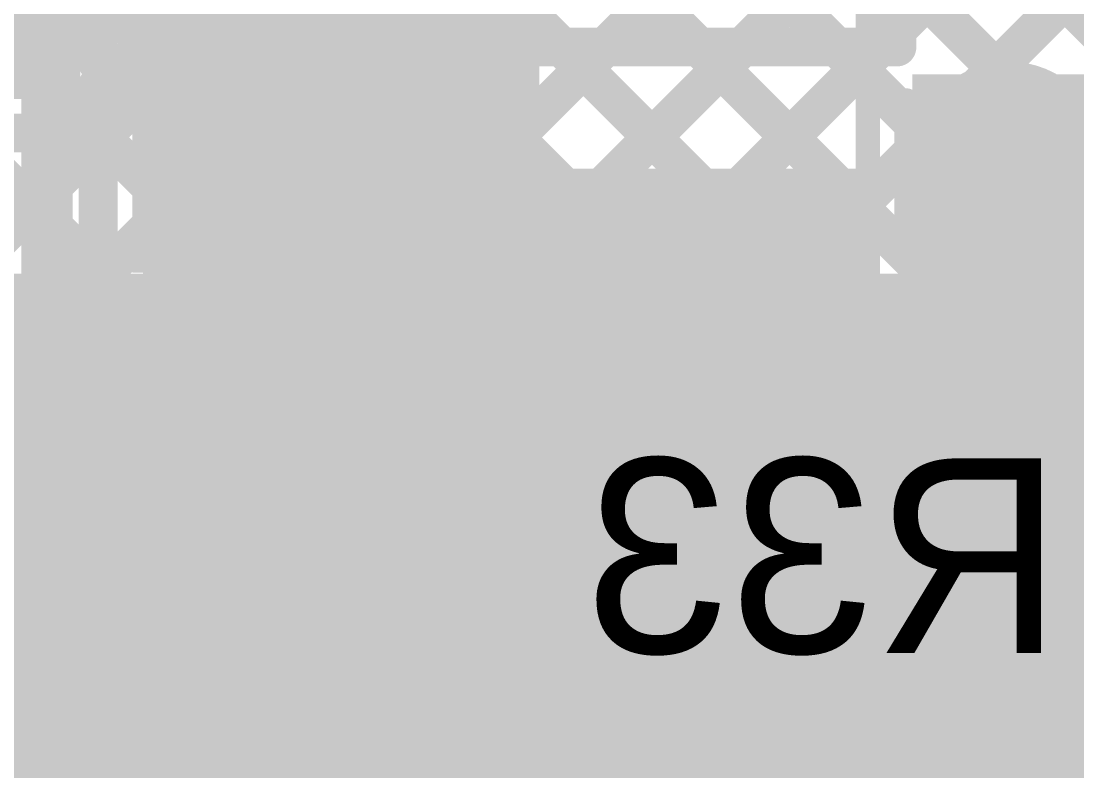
# Model space of a CAD drawing. Header units: millimetres. Extents: x 3.06 to 5.82, y 1.29 to 3.84.
# Drawn here: x 3.915 to 4.132, y 3.1508 to 3.3049 of the extents above; entities that cross this region are included whole.
import ezdxf

# ---------------------------------------------------------------- set-up
doc = ezdxf.new("R2010")
doc.units = ezdxf.units.MM
doc.header["$MEASUREMENT"] = 0
for name, color, linetype in [('BottomLayer', 5, 'Continuous'), ('BottomOverlay', 54, 'Continuous'), ('BottomPaste', 16, 'Continuous'), ('BottomSolder', 6, 'Continuous'), ('MultiLayer', 9, 'Continuous'), ('TopLayer', 1, 'Continuous'), ('TopOverlay', 2, 'Continuous'), ('TopPaste', 8, 'Continuous'), ('TopSolder', 216, 'Continuous'), ('ViaHoleLayer', 16, 'Continuous')]:
    doc.layers.add(name, color=color, linetype=linetype)

# ---------------------------------------------------------------- blocks, each defined once
blk = doc.blocks.new('LM393DT_3')
at = {"layer": 'TopLayer'}
for points in [[(0.07579, 0.03681), (0.07579, 0.01319), (0.13681, 0.03681), (0.13681, 0.01319)], [(0.07579, -0.01319), (0.07579, -0.03681), (0.13681, -0.01319), (0.13681, -0.03681)], [(0.07579, -0.06319), (0.07579, -0.08681), (0.13681, -0.06319), (0.13681, -0.08681)]]:
    blk.add_solid(points, dxfattribs=at)
at = {"layer": 'TopPaste'}
for points in [[(0.07579, 0.03681), (0.07579, 0.01319), (0.13681, 0.03681), (0.13681, 0.01319)], [(0.07579, -0.01319), (0.07579, -0.03681), (0.13681, -0.01319), (0.13681, -0.03681)], [(0.07579, -0.06319), (0.07579, -0.08681), (0.13681, -0.06319), (0.13681, -0.08681)]]:
    blk.add_solid(points, dxfattribs=at)
at = {"layer": 'TopSolder'}
for points in [[(0.07179, 0.09081), (0.07179, 0.05919), (0.14081, 0.09081), (0.14081, 0.05919)], [(0.07179, 0.04081), (0.07179, 0.00919), (0.14081, 0.04081), (0.14081, 0.00919)], [(0.07179, -0.00919), (0.07179, -0.04081), (0.14081, -0.00919), (0.14081, -0.04081)], [(0.07179, -0.05919), (0.07179, -0.09081), (0.14081, -0.05919), (0.14081, -0.09081)]]:
    blk.add_solid(points, dxfattribs=at)
blk = doc.blocks.new('C__0603_22')
at = {"layer": 'TopLayer'}
for points in [[(-0.045, 0.0175), (-0.045, -0.0175), (-0.015, 0.0175), (-0.015, -0.0175)], [(0.015, 0.0175), (0.015, -0.0175), (0.045, 0.0175), (0.045, -0.0175)]]:
    blk.add_solid(points, dxfattribs=at)
at = {"layer": 'TopOverlay', "const_width": 0.005}
for points in [[(-0.018, 0.021), (-0.049, 0.021)], [(-0.049, -0.021), (-0.049, 0.021)], [(0.049, 0.021), (0.018, 0.021)], [(0.049, -0.021), (0.049, 0.021)], [(-0.018, -0.021), (-0.049, -0.021)], [(0.049, -0.021), (0.018, -0.021)]]:
    blk.add_lwpolyline(points, dxfattribs=at)
at = {"layer": 'TopOverlay', "const_width": 0.0025}
for points in [[(-0.05025, 0.021, 1), (-0.04775, 0.021, 1)], [(-0.05025, 0.021, 1), (-0.04775, 0.021, 1)], [(-0.01925, 0.021, 1), (-0.01675, 0.021, 1)], [(0.01675, 0.021, 1), (0.01925, 0.021, 1)], [(0.04775, 0.021, 1), (0.05025, 0.021, 1)], [(0.04775, 0.021, 1), (0.05025, 0.021, 1)], [(-0.05025, -0.021, 1), (-0.04775, -0.021, 1)], [(-0.05025, -0.021, 1), (-0.04775, -0.021, 1)], [(-0.01925, -0.021, 1), (-0.01675, -0.021, 1)], [(0.01675, -0.021, 1), (0.01925, -0.021, 1)], [(0.04775, -0.021, 1), (0.05025, -0.021, 1)], [(0.04775, -0.021, 1), (0.05025, -0.021, 1)]]:
    blk.add_lwpolyline(points, format="xyb", close=True, dxfattribs=at)
at = {"layer": 'TopPaste'}
for points in [[(-0.045, 0.0175), (-0.045, -0.0175), (-0.015, 0.0175), (-0.015, -0.0175)], [(0.015, 0.0175), (0.015, -0.0175), (0.045, 0.0175), (0.045, -0.0175)]]:
    blk.add_solid(points, dxfattribs=at)
at = {"layer": 'TopSolder'}
for points in [[(-0.04736, 0.01986), (-0.04736, -0.01986), (-0.01264, 0.01986), (-0.01264, -0.01986)], [(0.01264, 0.01986), (0.01264, -0.01986), (0.04736, 0.01986), (0.04736, -0.01986)]]:
    blk.add_solid(points, dxfattribs=at)
blk = doc.blocks.new('SOT_23_B_34')
at = {"layer": 'BottomLayer'}
for points in [[(-0.05354, 0.02126), (-0.02126, 0.02126), (-0.05354, 0.05748), (-0.02126, 0.05748)], [(0.02126, 0.02126), (0.05354, 0.02126), (0.02126, 0.05748), (0.05354, 0.05748)], [(-0.01614, -0.05748), (0.01614, -0.05748), (-0.01614, -0.02126), (0.01614, -0.02126)]]:
    blk.add_solid(points, dxfattribs=at)
at = {"layer": 'BottomOverlay'}
for points, const_width in [([(-0.06439, 0.045, 1), (-0.07161, 0.045, 1)], 0.01), ([(-0.07411, 0.045, 1), (-0.06911, 0.045, 1)], 0.005), ([(-0.06689, 0.045, 1), (-0.06189, 0.045, 1)], 0.005), ([(-0.01497, 0.033, 1), (-0.01103, 0.033, 1)], 0.00394), ([(0.01103, 0.033, 1), (0.01497, 0.033, 1)], 0.00394), ([(-0.06497, 0.03, 1), (-0.06103, 0.03, 1)], 0.00394), ([(0.06103, 0.03, 1), (0.06497, 0.03, 1)], 0.00394), ([(-0.06497, -0.034, 1), (-0.06103, -0.034, 1)], 0.00394), ([(-0.06497, -0.034, 1), (-0.06103, -0.034, 1)], 0.00394), ([(-0.02597, -0.034, 1), (-0.02203, -0.034, 1)], 0.00394), ([(0.02203, -0.034, 1), (0.02597, -0.034, 1)], 0.00394), ([(0.06103, -0.034, 1), (0.06497, -0.034, 1)], 0.00394), ([(0.06103, -0.034, 1), (0.06497, -0.034, 1)], 0.00394)]:
    blk.add_lwpolyline(points, format="xyb", close=True, dxfattribs=dict(at, const_width=const_width))
at = {"layer": 'BottomOverlay', "const_width": 0.00787}
for points in [[(-0.013, 0.033), (0.013, 0.033)], [(-0.063, -0.034), (-0.063, 0.03)], [(0.063, -0.034), (0.063, 0.03)], [(-0.063, -0.034), (-0.024, -0.034)], [(0.024, -0.034), (0.063, -0.034)]]:
    blk.add_lwpolyline(points, dxfattribs=at)
at = {"layer": 'BottomPaste'}
for points in [[(-0.05354, 0.02126), (-0.02126, 0.02126), (-0.05354, 0.05748), (-0.02126, 0.05748)], [(0.02126, 0.02126), (0.05354, 0.02126), (0.02126, 0.05748), (0.05354, 0.05748)], [(-0.01614, -0.05748), (0.01614, -0.05748), (-0.01614, -0.02126), (0.01614, -0.02126)]]:
    blk.add_solid(points, dxfattribs=at)
at = {"layer": 'BottomSolder'}
for points in [[(-0.05754, 0.01726), (-0.01726, 0.01726), (-0.05754, 0.06148), (-0.01726, 0.06148)], [(0.01726, 0.01726), (0.05754, 0.01726), (0.01726, 0.06148), (0.05754, 0.06148)], [(-0.02014, -0.06148), (0.02014, -0.06148), (-0.02014, -0.01726), (0.02014, -0.01726)]]:
    blk.add_solid(points, dxfattribs=at)
blk = doc.blocks.new('RES_0805_B_69')
at = {"layer": 'BottomLayer'}
for points in [[(-0.06, -0.025), (-0.02, -0.025), (-0.06, 0.025), (-0.02, 0.025)], [(0.02, -0.025), (0.06, -0.025), (0.02, 0.025), (0.06, 0.025)]]:
    blk.add_solid(points, dxfattribs=at)
at = {"layer": 'BottomOverlay', "const_width": 0.00787}
for points in [[(0.065, 0.03), (-0.065, 0.03)], [(-0.065, -0.03), (-0.065, 0.03)], [(0.065, -0.03), (0.065, 0.03)], [(0.065, -0.03), (-0.065, -0.03)]]:
    blk.add_lwpolyline(points, dxfattribs=at)
at = {"layer": 'BottomOverlay', "const_width": 0.00394}
for points in [[(-0.06697, 0.03, 1), (-0.06303, 0.03, 1)], [(-0.06697, 0.03, 1), (-0.06303, 0.03, 1)], [(0.06303, 0.03, 1), (0.06697, 0.03, 1)], [(0.06303, 0.03, 1), (0.06697, 0.03, 1)], [(-0.06697, -0.03, 1), (-0.06303, -0.03, 1)], [(-0.06697, -0.03, 1), (-0.06303, -0.03, 1)], [(0.06303, -0.03, 1), (0.06697, -0.03, 1)], [(0.06303, -0.03, 1), (0.06697, -0.03, 1)]]:
    blk.add_lwpolyline(points, format="xyb", close=True, dxfattribs=at)
at = {"layer": 'BottomPaste'}
for points in [[(-0.06, -0.025), (-0.02, -0.025), (-0.06, 0.025), (-0.02, 0.025)], [(0.02, -0.025), (0.06, -0.025), (0.02, 0.025), (0.06, 0.025)]]:
    blk.add_solid(points, dxfattribs=at)
at = {"layer": 'BottomSolder'}
for points in [[(-0.064, -0.029), (-0.016, -0.029), (-0.064, 0.029), (-0.016, 0.029)], [(0.016, -0.029), (0.064, -0.029), (0.016, 0.029), (0.064, 0.029)]]:
    blk.add_solid(points, dxfattribs=at)
blk = doc.blocks.new('C__0805_109')
at = {"layer": 'TopLayer'}
for points in [[(-0.06, -0.03), (-0.02, -0.03), (-0.06, 0.03), (-0.02, 0.03)], [(0.02, -0.03), (0.06, -0.03), (0.02, 0.03), (0.06, 0.03)]]:
    blk.add_solid(points, dxfattribs=at)
at = {"layer": 'TopOverlay', "const_width": 0.005}
for points in [[(0.065, 0.035), (-0.065, 0.035)], [(-0.065, -0.035), (-0.065, 0.035)], [(0.065, -0.035), (0.065, 0.035)], [(0.065, -0.035), (-0.065, -0.035)]]:
    blk.add_lwpolyline(points, dxfattribs=at)
at = {"layer": 'TopOverlay', "const_width": 0.0025}
for points in [[(-0.06625, 0.035, 1), (-0.06375, 0.035, 1)], [(-0.06625, 0.035, 1), (-0.06375, 0.035, 1)], [(0.06375, 0.035, 1), (0.06625, 0.035, 1)], [(0.06375, 0.035, 1), (0.06625, 0.035, 1)], [(-0.06625, -0.035, 1), (-0.06375, -0.035, 1)], [(-0.06625, -0.035, 1), (-0.06375, -0.035, 1)], [(0.06375, -0.035, 1), (0.06625, -0.035, 1)], [(0.06375, -0.035, 1), (0.06625, -0.035, 1)]]:
    blk.add_lwpolyline(points, format="xyb", close=True, dxfattribs=at)
at = {"layer": 'TopPaste'}
for points in [[(-0.06, -0.03), (-0.02, -0.03), (-0.06, 0.03), (-0.02, 0.03)], [(0.02, -0.03), (0.06, -0.03), (0.02, 0.03), (0.06, 0.03)]]:
    blk.add_solid(points, dxfattribs=at)
at = {"layer": 'TopSolder'}
for points in [[(-0.064, -0.034), (-0.016, -0.034), (-0.064, 0.034), (-0.016, 0.034)], [(0.016, -0.034), (0.064, -0.034), (0.016, 0.034), (0.064, 0.034)]]:
    blk.add_solid(points, dxfattribs=at)

msp = doc.modelspace()

# ---------------------------------------------------------------- linework, layer by layer
at = {"layer": 'BottomLayer'}
for points, const_width in [([(4.016, 3.25233), (4.151, 3.38733)], 0.008), ([(3.64096, 2.849), (4.151, 3.35904)], 0.008), ([(3.98, 3.284), (3.98, 3.344)], 0.022), ([(4.0889, 3.34987), (4.137, 3.30176)], 0.008), ([(4.07485, 3.33563), (4.49948, 2.911)], 0.008), ([(4.016, 3.28061), (4.06473, 3.32934)], 0.008), ([(4.0564, 3.3258), (4.47119, 2.911)], 0.008), ([(3.92314, 3.28189), (3.92314, 3.32371)], 0.008), ([(3.92314, 3.30089), (3.944, 3.32175)], 0.008), ([(4.03191, 3.322), (4.44291, 2.911)], 0.008), ([(3.92314, 3.31763), (3.944, 3.29677)], 0.008), ([(3.66872, 2.84848), (4.137, 3.31676)], 0.008), ([(3.944, 3.25), (3.944, 3.312)], 0.008), ([(4.016, 3.25), (4.016, 3.312)], 0.008), ([(4.016, 3.30963), (4.41463, 2.911)], 0.008), ([(3.49954, 2.849), (3.944, 3.29346)], 0.008), ([(3.975, 3.279), (3.98, 3.284)], 0.022), ([(3.92314, 3.28935), (3.944, 3.26849)], 0.008), ([(3.69202, 2.84349), (4.137, 3.28847)], 0.008), ([(3.74189, 2.80851), (4.21973, 3.28635)], 0.008), ([(3.71152, 2.83471), (4.15881, 3.282)], 0.008), ([(3.72805, 2.82296), (4.1871, 3.282)], 0.008), ([(3.84575, 3.28189), (4.21664, 2.911)], 0.008), ([(3.86886, 3.28189), (3.92314, 3.28189)], 0.008), ([(3.87403, 3.28189), (4.24492, 2.911)], 0.008), ([(3.90232, 3.28189), (4.2732, 2.911)], 0.008), ([(4.016, 3.28134), (4.38634, 2.911)], 0.008), ([(3.753, 2.79134), (4.23887, 3.27721)], 0.008), ([(3.52782, 2.849), (3.944, 3.26518)], 0.008), ([(3.83999, 3.25936), (4.18835, 2.911)], 0.008), ([(4.01367, 3.25), (4.016, 3.25233)], 0.008), ([(4.016, 3.25306), (4.35806, 2.911)], 0.008), ([(3.55611, 2.849), (3.95711, 3.25)], 0.008), ([(3.58439, 2.849), (3.98539, 3.25)], 0.008), ([(3.61267, 2.849), (4.01367, 3.25)], 0.008), ([(3.944, 3.25), (4.016, 3.25)], 0.008), ([(3.96249, 3.25), (4.30149, 2.911)], 0.008), ([(3.99077, 3.25), (4.32977, 2.911)], 0.008), ([(3.82186, 3.24921), (4.16007, 2.911)], 0.008)]:
    msp.add_lwpolyline(points, dxfattribs=dict(at, const_width=const_width))
for points, const_width in [([(3.92114, 3.30089, 1), (3.92514, 3.30089, 1)], 0.004), ([(3.942, 3.29677, 1), (3.946, 3.29677, 1)], 0.004), ([(3.942, 3.29346, 1), (3.946, 3.29346, 1)], 0.004), ([(3.9745, 3.284, 1), (3.9855, 3.284, 1)], 0.011), ([(3.9745, 3.284, 1), (3.9855, 3.284, 1)], 0.011), ([(3.92114, 3.28935, 1), (3.92514, 3.28935, 1)], 0.004), ([(3.9695, 3.279, 1), (3.9805, 3.279, 1)], 0.011), ([(3.92114, 3.28189, 1), (3.92514, 3.28189, 1)], 0.004), ([(3.92114, 3.28189, 1), (3.92514, 3.28189, 1)], 0.004), ([(4.014, 3.28134, 1), (4.018, 3.28134, 1)], 0.004), ([(4.014, 3.28061, 1), (4.018, 3.28061, 1)], 0.004), ([(3.942, 3.26849, 1), (3.946, 3.26849, 1)], 0.004), ([(3.942, 3.26518, 1), (3.946, 3.26518, 1)], 0.004), ([(4.014, 3.25306, 1), (4.018, 3.25306, 1)], 0.004), ([(4.014, 3.25233, 1), (4.018, 3.25233, 1)], 0.004), ([(4.014, 3.25233, 1), (4.018, 3.25233, 1)], 0.004), ([(3.942, 3.25, 1), (3.946, 3.25, 1)], 0.004), ([(3.942, 3.25, 1), (3.946, 3.25, 1)], 0.004), ([(3.95511, 3.25, 1), (3.95911, 3.25, 1)], 0.004), ([(3.96049, 3.25, 1), (3.96449, 3.25, 1)], 0.004), ([(3.98339, 3.25, 1), (3.98739, 3.25, 1)], 0.004), ([(3.98877, 3.25, 1), (3.99277, 3.25, 1)], 0.004), ([(4.01167, 3.25, 1), (4.01567, 3.25, 1)], 0.004), ([(4.01167, 3.25, 1), (4.01567, 3.25, 1)], 0.004), ([(4.014, 3.25, 1), (4.018, 3.25, 1)], 0.004), ([(4.014, 3.25, 1), (4.018, 3.25, 1)], 0.004), ([(4.11209, 3.241, 1), (4.12391, 3.241, 1)], 0.01181), ([(4.04809, 3.218, 1), (4.05991, 3.218, 1)], 0.01181)]:
    msp.add_lwpolyline(points, format="xyb", close=True, dxfattribs=dict(at, const_width=const_width))
msp.add_solid([(3.564, 2.913), (4.476, 2.913), (3.564, 3.253), (4.476, 3.253)], dxfattribs=at)
at = {"layer": 'BottomSolder', "const_width": 0.01581}
for points in [[(4.11009, 3.241, 1), (4.12591, 3.241, 1)], [(4.04609, 3.218, 1), (4.06191, 3.218, 1)]]:
    msp.add_lwpolyline(points, format="xyb", close=True, dxfattribs=at)
at = {"layer": 'MultiLayer', "const_width": 0.01181}
for points in [[(4.11209, 3.241, 1), (4.12391, 3.241, 1)], [(4.04809, 3.218, 1), (4.05991, 3.218, 1)]]:
    msp.add_lwpolyline(points, format="xyb", close=True, dxfattribs=at)
at = {"layer": 'TopLayer'}
for points, const_width in [([(3.93079, 3.29619), (3.93079, 3.34181)], 0.008), ([(3.919, 2.99111), (3.919, 3.33689)], 0.008), ([(4.01205, 3.19181), (4.13081, 3.31057)], 0.008), ([(4.095, 3.30304), (4.10253, 3.31057)], 0.008), ([(4.095, 3.29957), (4.095, 3.31057)], 0.008), ([(4.09991, 3.31057), (4.143, 3.26748)], 0.008), ([(4.12819, 3.31057), (4.13877, 3.29999)], 0.008), ([(3.919, 3.29675), (3.93079, 3.30853)], 0.008), ([(4.09153, 3.29957), (4.095, 3.30304)], 0.008), ([(4.01381, 3.29957), (4.054, 3.29957)], 0.008), ([(4.01381, 3.29619), (4.01381, 3.29957)], 0.008), ([(4.01381, 3.27842), (4.03496, 3.29957)], 0.008), ([(4.01381, 3.25014), (4.06325, 3.29957)], 0.008), ([(4.01381, 3.22185), (4.09153, 3.29957)], 0.008), ([(4.02606, 3.29957), (4.14982, 3.17581)], 0.008), ([(4.054, 3.29957), (4.095, 3.29957)], 0.008), ([(4.05434, 3.29957), (4.143, 3.21091)], 0.008), ([(4.08262, 3.29957), (4.143, 3.2392)], 0.008), ([(3.93079, 3.29619), (4.01381, 3.29619)], 0.008), ([(3.94235, 3.29181), (3.94673, 3.29619)], 0.008), ([(3.94458, 3.29619), (3.94896, 3.29181)], 0.008), ([(3.97063, 3.29181), (3.97501, 3.29619)], 0.008), ([(3.97287, 3.29619), (3.97725, 3.29181)], 0.008), ([(3.99892, 3.29181), (4.00329, 3.29619)], 0.008), ([(4.00115, 3.29619), (4.00553, 3.29181)], 0.008), ([(3.919, 3.29349), (3.93079, 3.2817)], 0.008), ([(3.93079, 3.29181), (4.01381, 3.29181)], 0.008), ([(3.93079, 3.24619), (3.93079, 3.29181)], 0.008), ([(4.01381, 3.24619), (4.01381, 3.29181)], 0.008), ([(4.118, 3.241), (4.118, 3.27657)], 0.04), ([(4.01381, 3.16528), (4.13877, 3.29024)], 0.008), ([(4.01381, 3.28353), (4.15328, 3.14406)], 0.008), ([(3.919, 3.26846), (3.93079, 3.28025)], 0.008), ([(3.919, 3.04219), (4.143, 3.26619)], 0.008), ([(3.919, 3.2652), (3.93079, 3.25342)], 0.008), ([(4.054, 3.218), (4.054, 3.25057)], 0.04), ([(4.01381, 3.25525), (4.21106, 3.058)], 0.008), ([(3.919, 3.24018), (3.93079, 3.25197)], 0.008), ([(4.00986, 3.24619), (4.01381, 3.25014)], 0.008), ([(3.93079, 3.24619), (4.01381, 3.24619)], 0.008), ([(3.93802, 3.24619), (3.94239, 3.24181)], 0.008), ([(3.94892, 3.24181), (3.95329, 3.24619)], 0.008), ([(3.9663, 3.24619), (3.97068, 3.24181)], 0.008), ([(3.9772, 3.24181), (3.98158, 3.24619)], 0.008), ([(3.99458, 3.24619), (3.99896, 3.24181)], 0.008), ([(4.00549, 3.24181), (4.00986, 3.24619)], 0.008), ([(3.93079, 3.24181), (4.01381, 3.24181)], 0.008), ([(3.93079, 3.19619), (3.93079, 3.24181)], 0.008), ([(4.01381, 3.19619), (4.01381, 3.24181)], 0.008), ([(3.919, 3.0139), (4.143, 3.2379)], 0.008), ([(3.919, 3.23692), (3.93079, 3.22513)], 0.008), ([(4.01381, 3.22696), (4.18277, 3.058)], 0.008), ([(3.919, 3.21189), (3.93079, 3.22368)], 0.008), ([(3.919, 3.20864), (3.93079, 3.19685)], 0.008), ([(4.06788, 3.1345), (4.143, 3.20962)], 0.008), ([(4.01381, 3.19868), (4.07799, 3.1345)], 0.008), ([(3.919, 3.18361), (3.93158, 3.19619)], 0.008), ([(3.93079, 3.19619), (4.01381, 3.19619)], 0.008), ([(3.93145, 3.19619), (3.93583, 3.19181)], 0.008), ([(3.95549, 3.19181), (3.95986, 3.19619)], 0.008), ([(3.95973, 3.19619), (3.96411, 3.19181)], 0.008), ([(3.98377, 3.19181), (3.98815, 3.19619)], 0.008), ([(3.98802, 3.19619), (3.99239, 3.19181)], 0.008), ([(3.93079, 3.19181), (4.01381, 3.19181)], 0.008), ([(3.93079, 3.14619), (3.93079, 3.19181)], 0.008), ([(4.01381, 3.14619), (4.01381, 3.19181)], 0.008), ([(4.093, 3.13134), (4.14982, 3.18815)], 0.008), ([(3.919, 3.18035), (3.93079, 3.16857)], 0.008), ([(4.01381, 3.17039), (4.0497, 3.1345)], 0.008), ([(3.919, 3.15533), (3.93079, 3.16711)], 0.008), ([(3.919, 3.15207), (4.02565, 3.04542)], 0.008)]:
    msp.add_lwpolyline(points, dxfattribs=dict(at, const_width=const_width))
for points, const_width in [([(3.92879, 3.30853, 1), (3.93279, 3.30853, 1)], 0.004), ([(4.093, 3.30304, 1), (4.097, 3.30304, 1)], 0.004), ([(4.093, 3.30304, 1), (4.097, 3.30304, 1)], 0.004), ([(4.01181, 3.29957, 1), (4.01581, 3.29957, 1)], 0.004), ([(4.01181, 3.29957, 1), (4.01581, 3.29957, 1)], 0.004), ([(4.02406, 3.29957, 1), (4.02806, 3.29957, 1)], 0.004), ([(4.03296, 3.29957, 1), (4.03696, 3.29957, 1)], 0.004), ([(4.052, 3.29957, 1), (4.056, 3.29957, 1)], 0.004), ([(4.052, 3.29957, 1), (4.056, 3.29957, 1)], 0.004), ([(4.05234, 3.29957, 1), (4.05634, 3.29957, 1)], 0.004), ([(4.06125, 3.29957, 1), (4.06525, 3.29957, 1)], 0.004), ([(4.08062, 3.29957, 1), (4.08462, 3.29957, 1)], 0.004), ([(4.08953, 3.29957, 1), (4.09353, 3.29957, 1)], 0.004), ([(4.08953, 3.29957, 1), (4.09353, 3.29957, 1)], 0.004), ([(4.093, 3.29957, 1), (4.097, 3.29957, 1)], 0.004), ([(4.093, 3.29957, 1), (4.097, 3.29957, 1)], 0.004), ([(3.917, 3.29675, 1), (3.921, 3.29675, 1)], 0.004), ([(3.92879, 3.29619, 1), (3.93279, 3.29619, 1)], 0.004), ([(3.92879, 3.29619, 1), (3.93279, 3.29619, 1)], 0.004), ([(3.94258, 3.29619, 1), (3.94658, 3.29619, 1)], 0.004), ([(3.94473, 3.29619, 1), (3.94873, 3.29619, 1)], 0.004), ([(3.97087, 3.29619, 1), (3.97487, 3.29619, 1)], 0.004), ([(3.97301, 3.29619, 1), (3.97701, 3.29619, 1)], 0.004), ([(3.99915, 3.29619, 1), (4.00315, 3.29619, 1)], 0.004), ([(4.00129, 3.29619, 1), (4.00529, 3.29619, 1)], 0.004), ([(4.01181, 3.29619, 1), (4.01581, 3.29619, 1)], 0.004), ([(4.01181, 3.29619, 1), (4.01581, 3.29619, 1)], 0.004), ([(3.917, 3.29349, 1), (3.921, 3.29349, 1)], 0.004), ([(3.92879, 3.29181, 1), (3.93279, 3.29181, 1)], 0.004), ([(3.92879, 3.29181, 1), (3.93279, 3.29181, 1)], 0.004), ([(3.94035, 3.29181, 1), (3.94435, 3.29181, 1)], 0.004), ([(3.94696, 3.29181, 1), (3.95096, 3.29181, 1)], 0.004), ([(3.96863, 3.29181, 1), (3.97263, 3.29181, 1)], 0.004), ([(3.97525, 3.29181, 1), (3.97925, 3.29181, 1)], 0.004), ([(3.99692, 3.29181, 1), (4.00092, 3.29181, 1)], 0.004), ([(4.00353, 3.29181, 1), (4.00753, 3.29181, 1)], 0.004), ([(4.01181, 3.29181, 1), (4.01581, 3.29181, 1)], 0.004), ([(4.01181, 3.29181, 1), (4.01581, 3.29181, 1)], 0.004), ([(4.108, 3.27657, 1), (4.128, 3.27657, 1)], 0.02), ([(4.01181, 3.28353, 1), (4.01581, 3.28353, 1)], 0.004), ([(3.92879, 3.2817, 1), (3.93279, 3.2817, 1)], 0.004), ([(3.92879, 3.28025, 1), (3.93279, 3.28025, 1)], 0.004), ([(4.01181, 3.27842, 1), (4.01581, 3.27842, 1)], 0.004), ([(3.917, 3.26846, 1), (3.921, 3.26846, 1)], 0.004), ([(3.917, 3.2652, 1), (3.921, 3.2652, 1)], 0.004), ([(4.044, 3.25057, 1), (4.064, 3.25057, 1)], 0.02), ([(4.108, 3.241, 1), (4.128, 3.241, 1)], 0.02), ([(4.01181, 3.25525, 1), (4.01581, 3.25525, 1)], 0.004), ([(3.92879, 3.25342, 1), (3.93279, 3.25342, 1)], 0.004), ([(3.92879, 3.25197, 1), (3.93279, 3.25197, 1)], 0.004), ([(4.01181, 3.25014, 1), (4.01581, 3.25014, 1)], 0.004), ([(4.01181, 3.25014, 1), (4.01581, 3.25014, 1)], 0.004), ([(4.11209, 3.241, 1), (4.12391, 3.241, 1)], 0.01181), ([(3.92879, 3.24619, 1), (3.93279, 3.24619, 1)], 0.004), ([(3.92879, 3.24619, 1), (3.93279, 3.24619, 1)], 0.004), ([(3.93602, 3.24619, 1), (3.94002, 3.24619, 1)], 0.004), ([(3.95129, 3.24619, 1), (3.95529, 3.24619, 1)], 0.004), ([(3.9643, 3.24619, 1), (3.9683, 3.24619, 1)], 0.004), ([(3.97958, 3.24619, 1), (3.98358, 3.24619, 1)], 0.004), ([(3.99258, 3.24619, 1), (3.99658, 3.24619, 1)], 0.004), ([(4.00786, 3.24619, 1), (4.01186, 3.24619, 1)], 0.004), ([(4.00786, 3.24619, 1), (4.01186, 3.24619, 1)], 0.004), ([(4.01181, 3.24619, 1), (4.01581, 3.24619, 1)], 0.004), ([(4.01181, 3.24619, 1), (4.01581, 3.24619, 1)], 0.004), ([(3.92879, 3.24181, 1), (3.93279, 3.24181, 1)], 0.004), ([(3.92879, 3.24181, 1), (3.93279, 3.24181, 1)], 0.004), ([(3.94039, 3.24181, 1), (3.94439, 3.24181, 1)], 0.004), ([(3.94692, 3.24181, 1), (3.95092, 3.24181, 1)], 0.004), ([(3.96868, 3.24181, 1), (3.97268, 3.24181, 1)], 0.004), ([(3.9752, 3.24181, 1), (3.9792, 3.24181, 1)], 0.004), ([(3.99696, 3.24181, 1), (4.00096, 3.24181, 1)], 0.004), ([(4.00349, 3.24181, 1), (4.00749, 3.24181, 1)], 0.004), ([(4.01181, 3.24181, 1), (4.01581, 3.24181, 1)], 0.004), ([(4.01181, 3.24181, 1), (4.01581, 3.24181, 1)], 0.004), ([(3.917, 3.24018, 1), (3.921, 3.24018, 1)], 0.004), ([(3.917, 3.23692, 1), (3.921, 3.23692, 1)], 0.004), ([(4.044, 3.218, 1), (4.064, 3.218, 1)], 0.02), ([(4.01181, 3.22696, 1), (4.01581, 3.22696, 1)], 0.004), ([(4.04809, 3.218, 1), (4.05991, 3.218, 1)], 0.01181), ([(3.92879, 3.22513, 1), (3.93279, 3.22513, 1)], 0.004), ([(3.92879, 3.22368, 1), (3.93279, 3.22368, 1)], 0.004), ([(4.01181, 3.22185, 1), (4.01581, 3.22185, 1)], 0.004), ([(3.917, 3.21189, 1), (3.921, 3.21189, 1)], 0.004), ([(3.917, 3.20864, 1), (3.921, 3.20864, 1)], 0.004), ([(4.01181, 3.19868, 1), (4.01581, 3.19868, 1)], 0.004), ([(3.92879, 3.19685, 1), (3.93279, 3.19685, 1)], 0.004), ([(3.92879, 3.19619, 1), (3.93279, 3.19619, 1)], 0.004), ([(3.92879, 3.19619, 1), (3.93279, 3.19619, 1)], 0.004), ([(3.92945, 3.19619, 1), (3.93345, 3.19619, 1)], 0.004), ([(3.92958, 3.19619, 1), (3.93358, 3.19619, 1)], 0.004), ([(3.95773, 3.19619, 1), (3.96173, 3.19619, 1)], 0.004), ([(3.95786, 3.19619, 1), (3.96186, 3.19619, 1)], 0.004), ([(3.98602, 3.19619, 1), (3.99002, 3.19619, 1)], 0.004), ([(3.98615, 3.19619, 1), (3.99015, 3.19619, 1)], 0.004), ([(4.01181, 3.19619, 1), (4.01581, 3.19619, 1)], 0.004), ([(4.01181, 3.19619, 1), (4.01581, 3.19619, 1)], 0.004), ([(3.92879, 3.19181, 1), (3.93279, 3.19181, 1)], 0.004), ([(3.92879, 3.19181, 1), (3.93279, 3.19181, 1)], 0.004), ([(3.93383, 3.19181, 1), (3.93783, 3.19181, 1)], 0.004), ([(3.95349, 3.19181, 1), (3.95749, 3.19181, 1)], 0.004), ([(3.96211, 3.19181, 1), (3.96611, 3.19181, 1)], 0.004), ([(3.98177, 3.19181, 1), (3.98577, 3.19181, 1)], 0.004), ([(3.99039, 3.19181, 1), (3.99439, 3.19181, 1)], 0.004), ([(4.01005, 3.19181, 1), (4.01405, 3.19181, 1)], 0.004), ([(4.01181, 3.19181, 1), (4.01581, 3.19181, 1)], 0.004), ([(4.01181, 3.19181, 1), (4.01581, 3.19181, 1)], 0.004), ([(3.917, 3.18361, 1), (3.921, 3.18361, 1)], 0.004), ([(3.917, 3.18035, 1), (3.921, 3.18035, 1)], 0.004), ([(4.01181, 3.17039, 1), (4.01581, 3.17039, 1)], 0.004), ([(3.92879, 3.16857, 1), (3.93279, 3.16857, 1)], 0.004), ([(3.92879, 3.16711, 1), (3.93279, 3.16711, 1)], 0.004), ([(4.01181, 3.16528, 1), (4.01581, 3.16528, 1)], 0.004), ([(3.917, 3.15533, 1), (3.921, 3.15533, 1)], 0.004), ([(3.917, 3.15207, 1), (3.921, 3.15207, 1)], 0.004)]:
    msp.add_lwpolyline(points, format="xyb", close=True, dxfattribs=dict(at, const_width=const_width))
at = {"layer": 'TopSolder', "const_width": 0.01581}
for points in [[(4.11009, 3.241, 1), (4.12591, 3.241, 1)], [(4.04609, 3.218, 1), (4.06191, 3.218, 1)]]:
    msp.add_lwpolyline(points, format="xyb", close=True, dxfattribs=at)
at = {"layer": 'ViaHoleLayer', "const_width": 0.00787}
for points in [[(4.11406, 3.241, 1), (4.12194, 3.241, 1)], [(4.05006, 3.218, 1), (4.05794, 3.218, 1)]]:
    msp.add_lwpolyline(points, format="xyb", close=True, dxfattribs=at)

# ---------------------------------------------------------------- block references
for name, p, rotation in [('LM393DT_3', (3.866, 3.244), 360), ('C__0805_109', (4.054, 3.29057), 270), ('C__0603_22', (4.118, 3.30657), 270), ('SOT_23_B_34', (3.8586, 3.27163), 360), ('RES_0805_B_69', (3.98, 3.241), 270)]:
    msp.add_blockref(name, p, dxfattribs=dict(rotation=rotation))

# ---------------------------------------------------------------- texts
at = {"layer": 'BottomOverlay', "text_generation_flag": 2}
msp.add_text('R33', height=0.04, dxfattribs=at).set_placement((4.129, 3.175))

doc.saveas('drawing.dxf')
